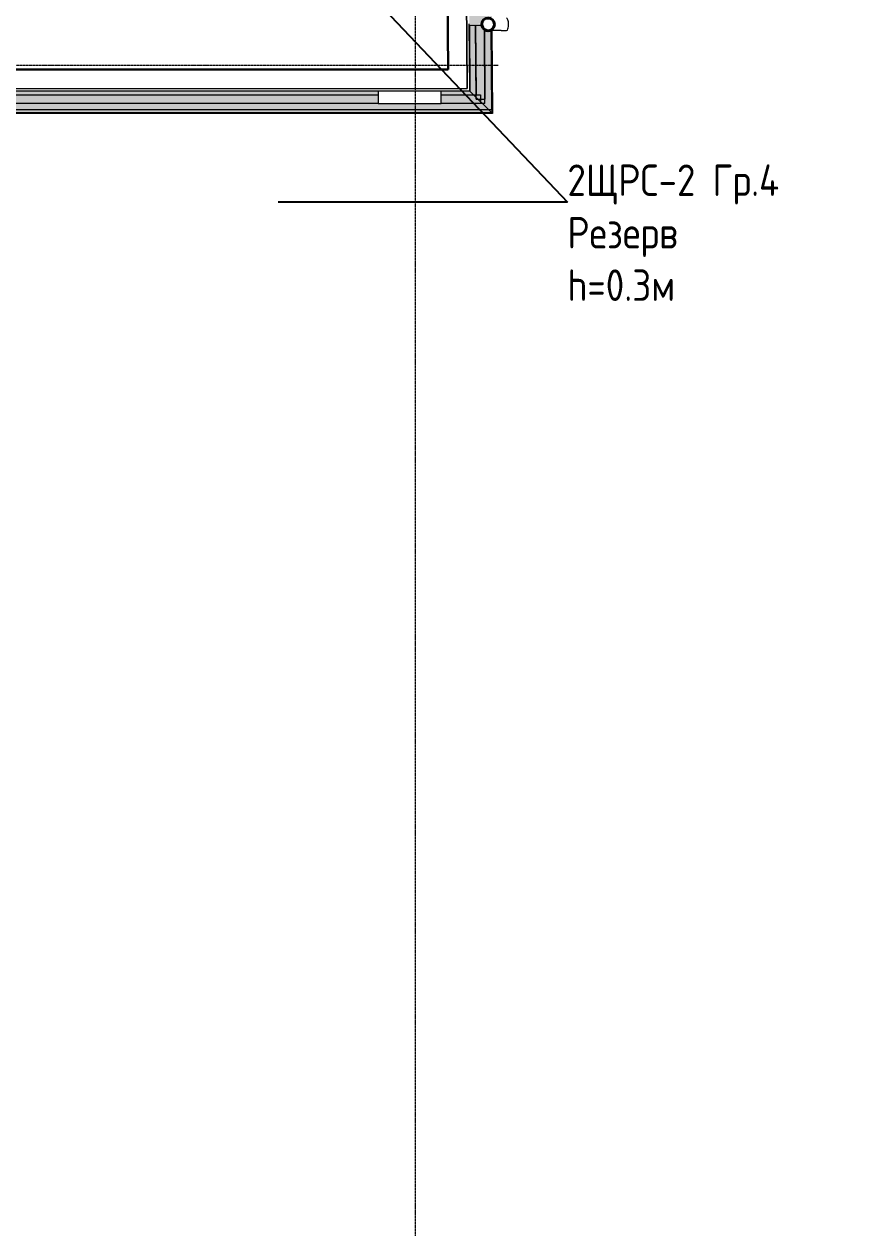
# Model space of a CAD drawing. Header units: millimetres. Extents: x -32 to 417638015, y -35 to 175284279.
# Drawn here: x 416938070 to 416944655, y 175230761 to 175240320 of the extents above; entities that cross this region are included whole.
import ezdxf
from ezdxf import colors
from ezdxf.entities.mleader import LeaderData, LeaderLine
from ezdxf.math import Vec2, Vec3

# ---------------------------------------------------------------- set-up
doc = ezdxf.new("R2010")
doc.units = ezdxf.units.MM
doc.linetypes.add('ADSK_Линия сетки', pattern=[25, 20, -2.5, 0, -2.5])
doc.layers.add('_ЭМ_Надписи', color=7, linetype='Continuous')
for name, color, linetype, lineweight in [('Обобщенные модели', 7, 'Continuous', 18), ('Ограждение', 7, 'Continuous', 9), ('Оси', 253, 'Continuous', 9), ('Стены наружные', 7, 'Continuous', 18), ('Стены несущие', 7, 'Continuous', 30), ('Стены отделка', 7, 'Continuous', 30), ('Стены штриховка', 7, 'Continuous', 9), ('ШТРИХОВКА', 252, 'Continuous', 15)]:
    doc.layers.add(name, color=color, linetype=linetype, lineweight=lineweight)
doc.styles.add('ЭОМ', font='isocpeur.ttf', dxfattribs={"width": 0.85, "height": 250})

# ---------------------------------------------------------------- blocks, each defined once
blk = doc.blocks.new('План 2 этажа')
at = {"layer": 'Обобщенные модели', "lineweight": 9}
h = blk.add_hatch(dxfattribs=at)
h.set_pattern_fill('FP_13', color=8, angle=-89.53661812743694, style=0, pattern_type=2)
h.set_pattern_definition([(45.00038187256305, (686.3571886726495, 338.6994632196365), (-106.0667240985826, 106.0653102526701), [])])
h.paths.add_polyline_path([(56601.41927051409, 8907.34663259905), (56623.67063617799, 8907.526595318534), (56643.64034101181, 8917.343241861094), (56657.37314006087, 8934.85226498531), (56662.14908405171, 8956.585787927643), (56657.02223870396, 8978.239219925033), (56643.0080386153, 8995.52383320868), (56622.88216798615, 9005.016198135565), (56600.63080232222, 9004.836235416074), (56580.66109748845, 8995.019588873653), (56566.75800936895, 8976.73564430396), (56562.15235444852, 8955.777042807122), (56567.27919979631, 8934.123610809713), (56581.29339988501, 8916.838997526145)])
at = {"layer": 'Ограждение', "transparency": 33554432}
h = blk.add_hatch(color=8, dxfattribs=at)
h.paths.add_polyline_path([(56647.47147937046, 8248.53187167885), (56642.08607475724, 8914.406490574345), (56623.67063617801, 8905.576675724154), (56600.9900125647, 8905.393241288346), (56578.37433226758, 8917.34324186109), (56565.27543550082, 8934.123610809705), (56560.1524198565, 8950.760704379503), (56463.19871116674, 8949.644963158222), (56467.4246766173, 8427.12839551513), (56616.91806494751, 8278.839178022678)])
h.paths.add_polyline_path([(56463.11515488543, 8959.976221617955), (56561.25468889407, 8960.776879286408), (56565.11940160703, 8978.363731764695), (56581.29339988501, 8997.503123981449), (56600.6308023223, 9006.786155010577), (56623.31142593562, 9006.969589446393), (56641.40647556812, 8998.43506104514), (56574.669987373, 17250.0218655658), (56556.27205146713, 17240.97786439492), (56534.02068580323, 17240.79790167543), (56513.48597866229, 17250.79451093741), (56499.52971372861, 17269.05692550149), (56494.75376973767, 17289.22831188351), (56499.88061508549, 17311.40922650091), (56513.89481517414, 17328.78168323189), (56533.2322176114, 17338.28750449239), (56555.48358327528, 17338.46746721187), (56574.01553655646, 17330.94098294825), (56550.37234133584, 20254.28746064638), (56371.78165831461, 20252.84306997443), (56463.11409695887, 8960.107028213697)])
h = blk.add_hatch(color=8, dxfattribs=at)
h.paths.add_polyline_path([(56647.67436993759, 8248.330615397403), (56642.08607475725, 8914.406490574345), (56638.13401747217, 8912.463750318237), (56643.47162061134, 8252.499511532993), (56647.47147937046, 8248.53187167885)])
h.paths.add_polyline_path([(56641.6085091028, 8998.339771948142), (56574.68749004639, 17247.85775965067), (56570.73543276131, 17245.91501939457), (56637.42351266005, 9000.313625113797), (56641.40647556812, 8998.43506104514)])
h.paths.add_polyline_path([(56574.20992439195, 17331.79104102445), (56550.37234133527, 20254.28746064638), (56546.40875236463, 20253.77054772563), (56570.0249279492, 17333.7648941901), (56574.00789085728, 17331.88633012144)])
for points in [[(56647.47147937046, 8248.53187167885), (56466.42464391226, 8427.128395515121), (56238.58012466823, 8427.128395515121), (56238.58012466823, 8328.128395515134), (55738.58012466821, 8328.128395515134), (55738.58012466821, 8427.12839551513), (50102.88379399796, 8427.128395515165), (50164.13336683601, 8366.341918496), (50202.3451103286, 8366.341918496), (50202.3451103286, 8328.419086383916), (50282.84093795094, 8248.531871678877), (56616.91806494751, 8248.53187167885)], [(55738.58012466821, 8427.12839551513), (55738.58012466821, 8428.12839551513), (54261.42829127642, 8427.128395515138)], [(56616.91806494751, 8248.330615397394), (56647.47147937046, 8248.531871678842), (56642.43425981862, 8252.499511532984), (50278.84307102134, 8252.49951153302), (50283.04372748365, 8248.33061539743), (56371.78165831461, 8248.330615397394)]]:
    blk.add_hatch(color=8, dxfattribs=at).paths.add_polyline_path(points)
at = {"layer": 'Обобщенные модели', "color": 8}
for p, q in [((56462.19606210147, 8949.968461206434), (56561.33403716215, 8950.770260964355)), ((56636.80916547756, 8906.379210618312), (56633.63947687536, 8906.353575078023)), ((56638.18313762639, 8906.39032291444), (56636.96829333169, 8906.380497599148)), ((56640.18001288962, 8906.406473073868), (56638.85184053177, 8906.39573119343)), ((56716.19915297128, 8907.021294267033), (56758.70189988841, 8907.365044400798))]:
    blk.add_line(p, q, dxfattribs=at)
at = {"layer": 'Обобщенные модели', "color": 8, "flags": 128}
blk.add_lwpolyline([(56716.19915297128, 8907.021294267033), (56710.53159789512, 8906.975456692831), (56704.94726146357, 8906.93029216736), (56699.45507742366, 8906.88587294425), (56694.06383209823, 8906.84227008476), (56688.78215032977, 8906.79955334417), (56683.61848168237, 8906.75779106015), (56678.58108692434, 8906.717050043451), (56673.67802481275, 8906.677395471006), (56668.917139201, 8906.638890781662), (56664.30604649049, 8906.601597574736), (56659.85212344591, 8906.565575511377), (56655.56249539401, 8906.530882219202), (56651.44402482462, 8906.497573200104), (56647.50330041205, 8906.46570174138), (56643.74662647474, 8906.435318830576), (56642.35189742252, 8906.424038658508)], dxfattribs=at)
at = {"layer": 'Обобщенные модели', "color": 8}
for radius, start, end in [(52.00000000000004, 0.4633818726040215, 180.463381872604), (52.00000000000003, 180.463381872604, 0.4633818726040215)]:
    blk.add_arc((56612.15071925008, 8956.18141536736), radius, start, end, dxfattribs=at)
at = {"layer": 'Обобщенные модели', "color": 8, "lineweight": 40}
for start, end in [(0.4633818726040215, 180.463381872604), (180.463381872604, 0.4633818726040215)]:
    blk.add_arc((56612.15071925011, 8956.181415367419), 49.99999999999996, start, end, dxfattribs=at)
at = {"layer": 'Обобщенные модели', "color": 8}
for major_axis, ratio, start_param, end_param in [((-0.40437256026051, 49.99836480158636), 0.3090169943749481, 4.712388980384695, 6.283185307179597), ((-0.4043725602605876, 49.99836480158634), 0.3090169943749482, 3.141592653589792, 4.712388980384689)]:
    blk.add_ellipse((56758.29752732806, 8957.363409202377), major_axis=major_axis, ratio=ratio, start_param=start_param, end_param=end_param, dxfattribs=at)
at = {"layer": 'Ограждение', "color": 8}
for p, q in [((56466.25480188237, 8448.1283955151), (56462.19468423529, 8950.138826503166)), ((56463.19465153134, 8950.146913954368), (56467.42467661724, 8427.128395515116)), ((56463.19465153134, 8950.146913954368), (56467.42467661724, 8427.128395515116)), ((56636.92390479989, 8911.868886824825), (56642.24687121561, 8253.714395559202)), ((56638.13401747211, 8912.463750318242), (56643.47162061128, 8252.499511532984)), ((56638.45943899939, 8912.623720039239), (56643.80097822237, 8252.17280690097)), ((56638.80011588759, 8912.791188943987), (56644.14577571314, 8251.83078675766)), ((56640.5422812089, 8913.647597254472), (56645.90901311523, 8250.081752251645)), ((56640.81795178445, 8913.78311055449), (56646.18801801994, 8249.804994734423)), ((56641.00986167574, 8913.877449033016), (56646.3822491265, 8249.6123281615)), ((56641.13760637838, 8913.94024538399), (56646.51153894467, 8249.484079774196)), ((56642.08607475718, 8914.406490574342), (56647.47147937038, 8248.531871678846)), ((56642.28654062165, 8914.505034972051), (56647.67436993752, 8248.330615397394)), ((55738.58012466814, 8427.12839551512), (50102.88379399791, 8427.128395515152)), ((55738.58012466814, 8427.12839551512), (50102.88379399791, 8427.128395515152)), ((56467.42467661724, 8427.128395515116), (56238.58012466817, 8427.128395515116)), ((56467.42467661724, 8427.128395515116), (56238.58012466817, 8427.128395515116)), ((56466.41655619648, 8428.128395515132), (56466.25480188237, 8448.1283955151)), ((56466.25480188237, 8448.1283955151), (56466.41655619648, 8428.128395515132)), ((56467.42467661724, 8427.12839551512), (56466.41655619649, 8428.128395515123)), ((56467.42467661724, 8427.128395515116), (56646.18801801995, 8249.804994734413)), ((56647.47147937038, 8248.531871678846), (56467.42467661724, 8427.12839551512)), ((56642.24687121562, 8253.714395559193), (50277.61893152016, 8253.714395559233)), ((56643.47162061129, 8252.499511532977), (50278.84307102129, 8252.499511533015)), ((56643.80097822237, 8252.172806900959), (50279.17226462054, 8252.172806900997)), ((56644.14577571315, 8251.830786757644), (50279.5168904108, 8251.830786757684)), ((56645.90901311523, 8250.081752251643), (50281.2792497648, 8250.08175225168)), ((56646.18801801995, 8249.804994734413), (50281.55811573206, 8249.804994734452)), ((56646.38224912651, 8249.612328161493), (50281.75225011638, 8249.612328161531)), ((56646.51153894468, 8249.484079774182), (50281.88147555147, 8249.484079774222)), ((56647.4714793704, 8248.531871678832), (50282.84093795089, 8248.531871678872)), ((56647.67436993753, 8248.330615397383), (50283.04372748359, 8248.330615397423)), ((56646.18801801994, 8249.804994734415), (56642.2468712156, 8253.714395559202)), ((56642.24687121561, 8253.714395559202), (56643.47162061126, 8252.499511532988)), ((56643.47162061128, 8252.49951153298), (56646.18801801994, 8249.804994734423)), ((56646.18801801994, 8249.804994734424), (56643.47162061128, 8252.499511532984)), ((56643.47162061128, 8252.499511532977), (56646.18801801993, 8249.804994734419)), ((56644.14577571314, 8251.830786757644), (56643.80097822235, 8252.17280690097)), ((56645.90901311523, 8250.081752251645), (56644.14577571315, 8251.830786757642)), ((56644.14577571315, 8251.830786757642), (56645.90901311522, 8250.081752251659)), ((56646.3822491265, 8249.612328161493), (56645.90901311523, 8250.081752251646)), ((56647.4714793704, 8248.531871678842), (56646.18801801994, 8249.804994734424)), ((56646.18801801993, 8249.804994734419), (56647.47147937038, 8248.531871678839)), ((56646.51153894467, 8249.484079774184), (56647.67436993752, 8248.330615397379))]:
    blk.add_line(p, q, dxfattribs=at)
at = {"layer": 'Оси', "color": 8, "linetype": 'ADSK_Линия сетки'}
for p, q in [((56035.92272609216, -4690.674102031737), (56035.92272609228, 43330.54485976354)), ((-9428.371165078948, 8633.699590409724), (56691.21025106532, 8633.69959040951))]:
    blk.add_line(p, q, dxfattribs=at)
at = {"layer": 'Стены наружные', "color": 8}
for p, q in [((56466.25480188243, 8448.128395515094), (56462.19468423538, 8950.138826503171)), ((56516.94530275761, 8362.845332132882), (56512.19068326539, 8950.721582669066)), ((56512.19160628732, 8950.721586840871), (56516.66082291963, 8398.128395515094)), ((56587.1748227161, 8328.128395515127), (56582.43524692813, 8914.144594698231)), ((56582.48900471174, 8914.119239844815), (56586.94301343791, 8363.411458897332)), ((56632.47298350034, 8909.680916519352), (56637.58084748365, 8278.128395515123)), ((50153.20003039303, 8398.128395515134), (55738.58012466814, 8398.128395515112)), ((55738.58012466814, 8328.128395515112), (50202.63859180937, 8328.128395515127)), ((56238.58012466819, 8398.128395515112), (56551.94415809773, 8398.128395515112)), ((56587.1748227161, 8328.128395515123), (56238.58012466819, 8328.128395515112)), ((56516.94530275761, 8362.845332132882), (56586.94301343791, 8363.411458897332)), ((56551.94415809773, 8398.128395515112), (56551.94415809773, 8328.128395515112)), ((56616.91806494747, 8278.128395515123), (50253.01893589785, 8278.12839551512)), ((56637.58084748365, 8278.128395515123), (56617.63461930805, 8278.128395515123))]:
    blk.add_line(p, q, dxfattribs=at)
at = {"layer": 'Стены несущие', "color": 8}
for p, q in [((56295.03608466999, 8598.128395515101), (56286.85472178878, 9609.707335606712)), ((49930.58104725392, 8598.128395515101), (56295.03608466999, 8598.128395515101))]:
    blk.add_line(p, q, dxfattribs=at)
at = {"layer": 'Стены отделка', "color": 8, "lineweight": 9}
for p, q in [((56462.19468423538, 8950.138826503171), (56462.11656545545, 8959.797768869987)), ((50081.72380755568, 8448.128395515101), (56446.25414778152, 8448.128395515101)), ((50101.87617559591, 8428.128395515036), (56466.25480188243, 8428.128395515105)), ((55738.58012466814, 8428.128395515105), (55738.58012466814, 8328.128395515127)), ((56238.58012466819, 8328.128395515127), (56238.58012466819, 8428.128395515105)), ((56446.2541477817, 8448.12839551517), (56446.25414778152, 8448.128395515101)), ((56466.25480188243, 8428.128395515105), (56466.25480188243, 8448.128395515101)), ((55738.58012466814, 8328.128395515127), (56238.58012466819, 8328.128395515127))]:
    blk.add_line(p, q, dxfattribs=at)
at = {"layer": 'Стены штриховка', "color": 8}
for p, q in [((56436.84981619369, 9610.920453287486), (56446.25414778164, 8448.128395515101)), ((56446.25414778152, 8448.128395515101), (56436.84981619351, 9610.920453287486))]:
    blk.add_line(p, q, dxfattribs=at)

msp = doc.modelspace()

# ---------------------------------------------------------------- block references
at = {"layer": 'ШТРИХОВКА'}
msp.add_blockref('План 2 этажа', (416885140.0062945, 175231360.8653707), dxfattribs=at)

# ---------------------------------------------------------------- next in the draw order: leaders
at = {"layer": '_ЭМ_Надписи', "color": 7, "ltscale": 5}
ml = msp.add_multileader_mtext('Standard', dxfattribs=at)
ml.set_content('{\\fGOST Common|b0|i0|c204|p34;\\W0.9;\\C256;2ЩРС-2\\fISOCPEUR|b0|i0|c204|p34;\\W0.85; Гр.4 Резерв\\P\\fGOST Common|b0|i0|c0|p34;\\W0.9;h=0.3\\fGOST Common|b0|i0|c204|p34;м}', color=1, style='ЭОМ')
ml.set_leader_properties()
ml.build(insert=Vec2(0, 0))
ml.multileader.update_dxf_attribs({"text_left_attachment_type": 6, "text_right_attachment_type": 6, "dogleg_length": 0, "arrow_head_size": 200})
ctx = ml.context
ctx.base_point, ctx.char_height, ctx.arrow_head_size, ctx.landing_gap_size, ctx.plane_origin = Vec3(416942381.2542694, 175238904.6894296, -64.26463315267222), 250, 200, 0, Vec3(416915905.6008269, 175256409.6849328, -64.26463315267222)
ctx.left_attachment, ctx.right_attachment = 6, 6
notes = []
notes.append((ctx, [(0, (1, 1, 0), (416942381.2542694, 175238904.6894296, -64.26463315267222), (1, 0), 0, [(1, [(416938724.0649307, 175240500.9937662, -64.26463315267222), (416938184.3002135, 175243332.5649611, -64.26463315267222)], 0, [])])]))
ctx.mtext.insert, ctx.mtext.width, ctx.mtext.defined_height, ctx.mtext.flow_direction = Vec3(416942381.2542694, 175239204.6894296, -64.26463315267222), 2273.287500041229, 545.6159617257083, 5
for ctx, leaders in notes:
    for number, flags, end, landing, length, lines in leaders:
        leader = LeaderData()
        leader.index, (leader.has_last_leader_line, leader.has_dogleg_vector, leader.attachment_direction) = number, flags
        leader.last_leader_point, leader.dogleg_vector, leader.dogleg_length = Vec3(end), Vec3(landing), length
        for number, points, colour, breaks in lines:
            line = LeaderLine()
            line.index, line.vertices, line.color, line.breaks = number, Vec3.list(points), colors.encode_raw_color(colour), breaks
            leader.lines.append(line)
        ctx.leaders.append(leader)

doc.saveas('drawing.dxf')
